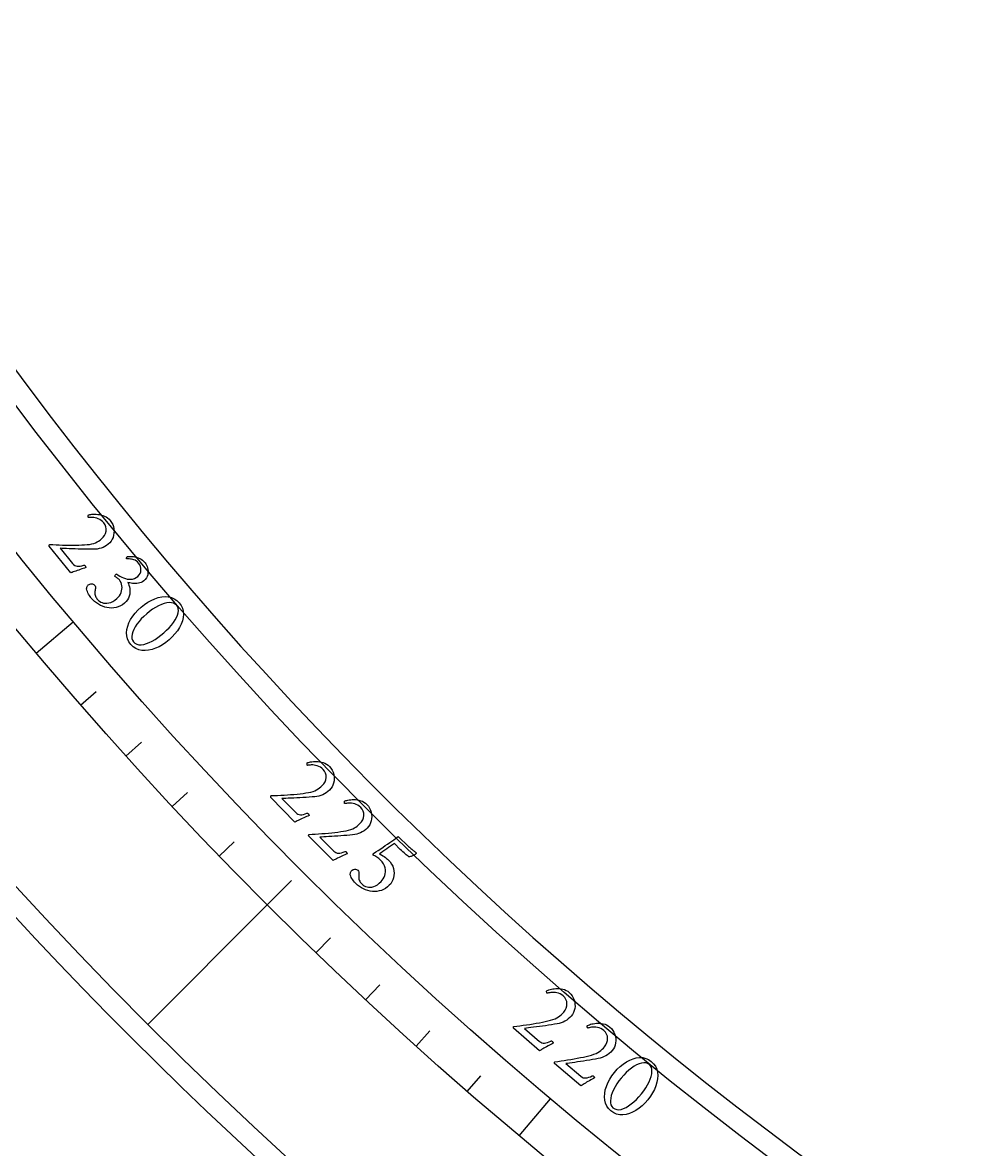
# Model space of a CAD drawing. Header units: millimetres. Extents: x -60 to 60, y -60 to 76.
# Drawn here: x -44.04 to -30.01, y -44.04 to -27.57 of the extents above; entities that cross this region are included whole.
import ezdxf

# ---------------------------------------------------------------- set-up
doc = ezdxf.new("R2010")
doc.units = ezdxf.units.MM
for name, color, linetype in [('CUT_INNER', 6, 'Continuous'), ('CUT_OUTER', 1, 'Continuous'), ('ENGRAVE', 7, 'Continuous'), ('ENGRAVE_FINE', 8, 'Continuous'), ('TEXT', 5, 'Continuous')]:
    doc.layers.add(name, color=color, linetype=linetype)

msp = doc.modelspace()

# ---------------------------------------------------------------- linework, layer by layer
at = {"layer": 'CUT_INNER'}
msp.add_arc((0.0002, -0.0002), 54.8999, 92.29679, 23.90649, dxfattribs=at)
at = {"layer": 'CUT_OUTER'}
msp.add_arc((0, -0.0001), 59.9999, 176.771323, 2.429054, dxfattribs=at)
at = {"layer": 'ENGRAVE'}
for points in [[(-43.8374, -36.7839), (-43.2959, -36.3295)], [(-40.4646, -40.4646), (-40.1076, -40.1076)], [(-40.4646, -40.4646), (-42.21, -42.21)], [(-36.7839, -43.8374), (-36.3295, -43.2959)]]:
    msp.add_lwpolyline(points, dxfattribs=at)
for radius in [59.694, 57.2256, 57.2256, 56.5187, 55.206]:
    msp.add_circle((0, 0), radius, dxfattribs=at)
at = {"layer": 'ENGRAVE_FINE'}
for points in [[(-43.1887, -37.5434), (-42.9601, -37.3446)], [(-42.5269, -38.2914), (-42.3018, -38.0887)], [(-41.8522, -39.0278), (-41.6306, -38.8212)], [(-41.1647, -39.7522), (-40.9467, -39.5418)], [(-39.7522, -41.1647), (-39.5418, -40.9467)], [(-39.0278, -41.8522), (-38.8212, -41.6306)], [(-38.2914, -42.5269), (-38.0887, -42.3018)], [(-37.5434, -43.1887), (-37.3446, -42.9601)]]:
    msp.add_lwpolyline(points, dxfattribs=at)
at = {"layer": 'TEXT'}
for points in [[(-43.1135, -35.536), (-43.1324, -35.5419), (-43.1524, -35.5484), (-43.1734, -35.5556), (-43.1955, -35.5633), (-43.2177, -35.5712), (-43.239, -35.5789), (-43.2595, -35.5863), (-43.279, -35.5935), (-43.2966, -35.6), (-43.311, -35.6054), (-43.3223, -35.6096), (-43.3304, -35.6126), (-43.648, -35.2227), (-43.6481, -35.2198), (-43.6479, -35.2166), (-43.6474, -35.2131), (-43.6466, -35.2091), (-43.6455, -35.2053), (-43.6443, -35.2022), (-43.6428, -35.1998), (-43.6412, -35.1981), (-43.5951, -35.2003), (-43.5483, -35.2024), (-43.5006, -35.2042), (-43.4522, -35.2058), (-43.4037, -35.207), (-43.3558, -35.2077), (-43.3085, -35.208), (-43.2618, -35.2077), (-43.2167, -35.2068), (-43.174, -35.2053), (-43.1338, -35.2031), (-43.096, -35.2002), (-43.0588, -35.1959), (-43.0257, -35.1897), (-42.9967, -35.1818), (-42.9718, -35.172), (-42.9492, -35.1606), (-42.9271, -35.1476), (-42.9057, -35.1331), (-42.8848, -35.117), (-42.8591, -35.0923), (-42.8392, -35.0652), (-42.8251, -35.0356), (-42.8169, -35.0035), (-42.8149, -34.9711), (-42.8198, -34.9403), (-42.8314, -34.9112), (-42.8497, -34.8837), (-42.8684, -34.8632), (-42.8884, -34.8461), (-42.9096, -34.8324), (-42.9321, -34.8222), (-42.9549, -34.8145), (-42.9768, -34.8088), (-42.9979, -34.805), (-43.0181, -34.8031), (-43.0365, -34.8024), (-43.0521, -34.8022), (-43.0649, -34.8026), (-43.0748, -34.8036), (-43.0771, -34.7997), (-43.0786, -34.7951), (-43.0792, -34.7896), (-43.0789, -34.7832), (-43.078, -34.7772), (-43.0769, -34.7724), (-43.0755, -34.769), (-43.0739, -34.767), (-43.0658, -34.7645), (-43.0548, -34.7621), (-43.0407, -34.7598), (-43.0236, -34.7575), (-43.0042, -34.7558), (-42.9834, -34.7554), (-42.961, -34.7562), (-42.9372, -34.7583), (-42.9127, -34.762), (-42.8883, -34.7675), (-42.8641, -34.7749), (-42.84, -34.7842), (-42.8167, -34.7959), (-42.7949, -34.8105), (-42.7747, -34.8282), (-42.7559, -34.8488), (-42.7363, -34.8762), (-42.7211, -34.9052), (-42.7102, -34.9357), (-42.7037, -34.9677), (-42.7012, -35.0002), (-42.7024, -35.032), (-42.7074, -35.0632), (-42.7162, -35.0937), (-42.7286, -35.1225), (-42.7443, -35.1487), (-42.7633, -35.1724), (-42.7856, -35.1935), (-42.8102, -35.2118), (-42.8357, -35.2275), (-42.8623, -35.2405), (-42.89, -35.2507), (-42.9185, -35.2585), (-42.9475, -35.2641), (-42.9771, -35.2675), (-43.0073, -35.2688), (-43.0481, -35.2689), (-43.0906, -35.2685), (-43.1347, -35.2677), (-43.1805, -35.2664), (-43.2265, -35.2648), (-43.271, -35.2632), (-43.3143, -35.2614), (-43.3561, -35.2596), (-43.3952, -35.2578), (-43.4301, -35.2562), (-43.461, -35.2548), (-43.4877, -35.2537), (-43.3057, -35.477), (-43.2913, -35.4918), (-43.2756, -35.503), (-43.2584, -35.5104), (-43.2398, -35.5142), (-43.2192, -35.5148), (-43.1962, -35.5127), (-43.1707, -35.508), (-43.1427, -35.5006), (-43.1383, -35.4997), (-43.134, -35.5006), (-43.1297, -35.5032), (-43.1254, -35.5075), (-43.1239, -35.5096), (-43.1223, -35.5126), (-43.1204, -35.5163), (-43.1183, -35.5208), (-43.1164, -35.5255), (-43.1149, -35.5296), (-43.114, -35.5331), (-43.1135, -35.536)], [(-42.2457, -35.4656), (-42.2347, -35.4808), (-42.2251, -35.4984), (-42.217, -35.5185), (-42.2103, -35.541), (-42.2059, -35.5649), (-42.2043, -35.5893), (-42.2056, -35.614), (-42.2098, -35.6392), (-42.2176, -35.6638), (-42.2296, -35.6869), (-42.2459, -35.7084), (-42.2664, -35.7283), (-42.2845, -35.7417), (-42.3037, -35.7524), (-42.3241, -35.7603), (-42.3456, -35.7654), (-42.3675, -35.7682), (-42.3891, -35.7694), (-42.4105, -35.7689), (-42.4316, -35.7667), (-42.4517, -35.7635), (-42.4702, -35.76), (-42.487, -35.7561), (-42.5021, -35.752), (-42.4919, -35.7708), (-42.4833, -35.792), (-42.4764, -35.8156), (-42.4711, -35.8415), (-42.4683, -35.8688), (-42.4685, -35.8965), (-42.472, -35.9246), (-42.4786, -35.9531), (-42.4892, -35.9811), (-42.5045, -36.0077), (-42.5245, -36.0328), (-42.5492, -36.0565), (-42.5781, -36.0783), (-42.6082, -36.096), (-42.6395, -36.1095), (-42.672, -36.1188), (-42.7052, -36.1243), (-42.7384, -36.1263), (-42.7716, -36.1249), (-42.8047, -36.1201), (-42.8374, -36.1121), (-42.8692, -36.1013), (-42.9001, -36.0877), (-42.9301, -36.0712), (-42.9587, -36.0522), (-42.9854, -36.0312), (-43.0102, -36.008), (-43.0331, -35.9828), (-43.0424, -35.971), (-43.052, -35.9571), (-43.0619, -35.9412), (-43.0722, -35.9233), (-43.0818, -35.9045), (-43.0899, -35.8856), (-43.0964, -35.8667), (-43.1013, -35.8479), (-43.1012, -35.8434), (-43.1004, -35.8374), (-43.0989, -35.8299), (-43.0968, -35.8209), (-43.0938, -35.8117), (-43.0897, -35.8034), (-43.0845, -35.7962), (-43.0782, -35.79), (-43.0661, -35.7814), (-43.0536, -35.7756), (-43.0408, -35.7725), (-43.0276, -35.7721), (-43.015, -35.7741), (-43.0038, -35.7781), (-42.9941, -35.7842), (-42.9858, -35.7923), (-42.9779, -35.804), (-42.9732, -35.8164), (-42.9717, -35.8293), (-42.9734, -35.8429), (-42.9765, -35.8567), (-42.979, -35.8701), (-42.981, -35.8831), (-42.9823, -35.8958), (-42.9827, -35.9103), (-42.9812, -35.9246), (-42.9778, -35.9387), (-42.9726, -35.9525), (-42.966, -35.9659), (-42.9588, -35.9785), (-42.9508, -35.9904), (-42.9421, -36.0016), (-42.9286, -36.0156), (-42.913, -36.0279), (-42.8953, -36.0386), (-42.8755, -36.0476), (-42.8537, -36.054), (-42.8303, -36.0569), (-42.8053, -36.0564), (-42.7785, -36.0524), (-42.7504, -36.044), (-42.7213, -36.0303), (-42.6912, -36.0115), (-42.66, -35.9874), (-42.6391, -35.9676), (-42.6217, -35.9463), (-42.6078, -35.9237), (-42.5974, -35.8997), (-42.5902, -35.875), (-42.586, -35.8503), (-42.5848, -35.8256), (-42.5867, -35.8009), (-42.5915, -35.7771), (-42.5992, -35.7549), (-42.61, -35.7343), (-42.6236, -35.7154), (-42.6316, -35.7066), (-42.6403, -35.6984), (-42.6498, -35.6906), (-42.6601, -35.6834), (-42.6701, -35.6768), (-42.6788, -35.6709), (-42.6861, -35.6657), (-42.6922, -35.6612), (-42.6899, -35.6542), (-42.6865, -35.6478), (-42.6819, -35.6418), (-42.6763, -35.6363), (-42.6724, -35.6334), (-42.669, -35.6312), (-42.6658, -35.6298), (-42.663, -35.6291), (-42.6391, -35.6461), (-42.6143, -35.6614), (-42.5887, -35.6751), (-42.5623, -35.6871), (-42.5356, -35.6967), (-42.509, -35.7032), (-42.4825, -35.7064), (-42.4561, -35.7066), (-42.4301, -35.7028), (-42.4047, -35.6943), (-42.38, -35.6812), (-42.3559, -35.6635), (-42.3363, -35.6438), (-42.3218, -35.6219), (-42.3123, -35.5977), (-42.3078, -35.5712), (-42.3085, -35.5442), (-42.3146, -35.5182), (-42.3262, -35.4931), (-42.3433, -35.469), (-42.3584, -35.453), (-42.3747, -35.4399), (-42.392, -35.4296), (-42.4105, -35.4221), (-42.4291, -35.4168), (-42.4467, -35.4129), (-42.4633, -35.4104), (-42.4789, -35.4094), (-42.4928, -35.4091), (-42.504, -35.4086), (-42.5126, -35.4079), (-42.5185, -35.4071), (-42.5199, -35.4044), (-42.5203, -35.4009), (-42.5196, -35.3966), (-42.518, -35.3914), (-42.5157, -35.3861), (-42.5129, -35.3814), (-42.5096, -35.3772), (-42.5059, -35.3736), (-42.4853, -35.3719), (-42.464, -35.3715), (-42.442, -35.3725), (-42.4191, -35.3748), (-42.3959, -35.3788), (-42.3728, -35.3846), (-42.3499, -35.3924), (-42.327, -35.4019), (-42.3049, -35.4138), (-42.2839, -35.4284), (-42.2642, -35.4456), (-42.2457, -35.4656)], [(-41.7507, -36.0492), (-41.722, -36.0886), (-41.7018, -36.1301), (-41.6902, -36.1738), (-41.6872, -36.2199), (-41.6917, -36.2672), (-41.703, -36.3148), (-41.721, -36.3627), (-41.7457, -36.4109), (-41.7761, -36.4584), (-41.8114, -36.5041), (-41.8515, -36.5481), (-41.8965, -36.5904), (-41.9445, -36.6292), (-41.9936, -36.6629), (-42.0439, -36.6915), (-42.0954, -36.7149), (-42.1469, -36.7325), (-42.1972, -36.7434), (-42.2464, -36.7478), (-42.2945, -36.7456), (-42.3402, -36.7359), (-42.3822, -36.7181), (-42.4207, -36.6921), (-42.4556, -36.6579), (-42.4836, -36.6194), (-42.5032, -36.5781), (-42.5145, -36.5341), (-42.5174, -36.4874), (-42.5129, -36.4392), (-42.5016, -36.3909), (-42.4837, -36.3424), (-42.4591, -36.2938), (-42.4286, -36.246), (-42.3932, -36.2002), (-42.3527, -36.1564), (-42.3074, -36.1146), (-42.2589, -36.0763), (-42.2095, -36.0431), (-42.1589, -36.0151), (-42.1073, -35.9921), (-42.0557, -35.975), (-42.0055, -35.9644), (-41.9565, -35.9605), (-41.9088, -35.9632), (-41.8636, -35.973), (-41.8222, -35.9906), (-41.7846, -36.016), (-41.7507, -36.0492)], [(-41.7863, -36.0896), (-41.8078, -36.07), (-41.8333, -36.0564), (-41.8626, -36.049), (-41.8958, -36.0476), (-41.9319, -36.0518), (-41.97, -36.0609), (-42.0101, -36.075), (-42.0522, -36.0939), (-42.0953, -36.1173), (-42.1384, -36.1447), (-42.1816, -36.1759), (-42.2248, -36.211), (-42.2657, -36.248), (-42.3029, -36.2858), (-42.3364, -36.3242), (-42.3662, -36.3635), (-42.3917, -36.4024), (-42.4121, -36.4398), (-42.4276, -36.4758), (-42.4381, -36.5104), (-42.443, -36.5425), (-42.4414, -36.5712), (-42.4335, -36.5966), (-42.4192, -36.6186), (-42.396, -36.6399), (-42.3691, -36.6544), (-42.3386, -36.662), (-42.3045, -36.6628), (-42.2677, -36.6576), (-42.229, -36.6471), (-42.1884, -36.6315), (-42.1459, -36.6106), (-42.1027, -36.5855), (-42.0597, -36.557), (-42.0169, -36.5251), (-41.9743, -36.4899), (-41.9333, -36.4523), (-41.8963, -36.4145), (-41.8634, -36.3765), (-41.8345, -36.3381), (-41.81, -36.3004), (-41.7905, -36.264), (-41.7759, -36.229), (-41.7663, -36.1954), (-41.7621, -36.1641), (-41.764, -36.136), (-41.7721, -36.1112), (-41.7863, -36.0896)], [(-39.8522, -39.1584), (-39.8706, -39.1659), (-39.8899, -39.1741), (-39.9103, -39.1831), (-39.9316, -39.1927), (-39.953, -39.2025), (-39.9736, -39.2121), (-39.9933, -39.2212), (-40.0122, -39.2301), (-40.0291, -39.2381), (-40.043, -39.2447), (-40.0538, -39.2499), (-40.0617, -39.2536), (-40.412, -38.8928), (-40.4124, -38.89), (-40.4124, -38.8868), (-40.4123, -38.8832), (-40.4118, -38.8792), (-40.4111, -38.8753), (-40.4101, -38.8721), (-40.4089, -38.8696), (-40.4074, -38.8677), (-40.3613, -38.866), (-40.3145, -38.8639), (-40.2669, -38.8615), (-40.2185, -38.8589), (-40.17, -38.8559), (-40.1222, -38.8525), (-40.0751, -38.8486), (-40.0286, -38.8442), (-39.9838, -38.8394), (-39.9414, -38.8342), (-39.9015, -38.8285), (-39.8641, -38.8223), (-39.8274, -38.8148), (-39.795, -38.8057), (-39.7668, -38.7953), (-39.7428, -38.7834), (-39.7213, -38.7701), (-39.7005, -38.7552), (-39.6804, -38.7389), (-39.6609, -38.721), (-39.6375, -38.6942), (-39.62, -38.6654), (-39.6086, -38.6347), (-39.6032, -38.6021), (-39.6041, -38.5696), (-39.6116, -38.5394), (-39.6257, -38.5113), (-39.6464, -38.4855), (-39.6668, -38.4668), (-39.6881, -38.4515), (-39.7105, -38.4397), (-39.7338, -38.4314), (-39.7571, -38.4258), (-39.7795, -38.422), (-39.8008, -38.42), (-39.8211, -38.4199), (-39.8395, -38.4208), (-39.8551, -38.422), (-39.8677, -38.4235), (-39.8776, -38.4254), (-39.8802, -38.4217), (-39.8821, -38.4172), (-39.8831, -38.4118), (-39.8834, -38.4055), (-39.883, -38.3993), (-39.8823, -38.3945), (-39.8813, -38.391), (-39.8799, -38.3888), (-39.872, -38.3857), (-39.8612, -38.3823), (-39.8474, -38.3787), (-39.8305, -38.3749), (-39.8114, -38.3716), (-39.7907, -38.3694), (-39.7683, -38.3683), (-39.7444, -38.3683), (-39.7197, -38.3698), (-39.6949, -38.3732), (-39.6701, -38.3784), (-39.6453, -38.3856), (-39.6211, -38.3952), (-39.5982, -38.4079), (-39.5764, -38.4237), (-39.5559, -38.4426), (-39.5341, -38.4682), (-39.5164, -38.4957), (-39.5029, -38.5252), (-39.4935, -38.5565), (-39.4882, -38.5887), (-39.4867, -38.6205), (-39.489, -38.652), (-39.4951, -38.6831), (-39.5049, -38.7129), (-39.5182, -38.7404), (-39.5351, -38.7656), (-39.5555, -38.7885), (-39.5783, -38.809), (-39.6024, -38.8268), (-39.6278, -38.8421), (-39.6545, -38.8547), (-39.6822, -38.8649), (-39.7106, -38.873), (-39.7398, -38.879), (-39.7698, -38.8829), (-39.8104, -38.8866), (-39.8527, -38.8899), (-39.8968, -38.8929), (-39.9425, -38.8956), (-39.9884, -38.8981), (-40.033, -38.9003), (-40.0762, -38.9023), (-40.118, -38.9041), (-40.1571, -38.9057), (-40.1921, -38.9072), (-40.2229, -38.9085), (-40.2497, -38.9097), (-40.0489, -39.1164), (-40.0333, -39.1299), (-40.0166, -39.1396), (-39.9988, -39.1455), (-39.98, -39.1476), (-39.9595, -39.1464), (-39.9367, -39.1424), (-39.9117, -39.1354), (-39.8844, -39.1256), (-39.8802, -39.1244), (-39.8758, -39.1249), (-39.8713, -39.1271), (-39.8667, -39.131), (-39.865, -39.133), (-39.863, -39.1358), (-39.8608, -39.1393), (-39.8584, -39.1437), (-39.8561, -39.1482), (-39.8543, -39.1521), (-39.853, -39.1555), (-39.8522, -39.1584)], [(-39.2956, -39.7169), (-39.3139, -39.7247), (-39.3331, -39.7332), (-39.3533, -39.7424), (-39.3745, -39.7524), (-39.3958, -39.7625), (-39.4162, -39.7723), (-39.4358, -39.7818), (-39.4545, -39.7909), (-39.4713, -39.7991), (-39.4851, -39.8059), (-39.4959, -39.8112), (-39.5037, -39.8151), (-39.8591, -39.4593), (-39.8595, -39.4565), (-39.8596, -39.4532), (-39.8595, -39.4496), (-39.8591, -39.4456), (-39.8584, -39.4418), (-39.8575, -39.4386), (-39.8563, -39.436), (-39.8548, -39.4341), (-39.8088, -39.4317), (-39.762, -39.429), (-39.7144, -39.426), (-39.666, -39.4226), (-39.6176, -39.419), (-39.5699, -39.4148), (-39.5228, -39.4103), (-39.4764, -39.4053), (-39.4316, -39.3999), (-39.3893, -39.394), (-39.3495, -39.3878), (-39.3122, -39.3811), (-39.2756, -39.373), (-39.2433, -39.3635), (-39.2153, -39.3527), (-39.1915, -39.3404), (-39.1702, -39.3268), (-39.1496, -39.3117), (-39.1297, -39.295), (-39.1105, -39.2769), (-39.0874, -39.2497), (-39.0704, -39.2207), (-39.0594, -39.1899), (-39.0545, -39.1572), (-39.0558, -39.1247), (-39.0637, -39.0946), (-39.0782, -39.0667), (-39.0993, -39.0412), (-39.1199, -39.0227), (-39.1415, -39.0078), (-39.164, -38.9963), (-39.1875, -38.9884), (-39.2109, -38.9831), (-39.2333, -38.9796), (-39.2546, -38.9779), (-39.2749, -38.9781), (-39.2933, -38.9792), (-39.3088, -38.9807), (-39.3215, -38.9824), (-39.3313, -38.9843), (-39.334, -38.9807), (-39.3359, -38.9762), (-39.337, -38.9708), (-39.3374, -38.9645), (-39.3371, -38.9584), (-39.3365, -38.9536), (-39.3355, -38.95), (-39.3341, -38.9478), (-39.3263, -38.9446), (-39.3155, -38.9411), (-39.3018, -38.9373), (-39.285, -38.9333), (-39.2659, -38.9296), (-39.2452, -38.9271), (-39.2229, -38.9257), (-39.1989, -38.9254), (-39.1742, -38.9265), (-39.1494, -38.9296), (-39.1245, -38.9345), (-39.0996, -38.9412), (-39.0753, -38.9505), (-39.0522, -38.9629), (-39.0302, -38.9784), (-39.0095, -38.997), (-38.9872, -39.0223), (-38.9691, -39.0496), (-38.9552, -39.0788), (-38.9454, -39.1101), (-38.9397, -39.1421), (-38.9377, -39.1739), (-38.9395, -39.2054), (-38.9452, -39.2366), (-38.9546, -39.2666), (-38.9675, -39.2943), (-38.984, -39.3197), (-39.0041, -39.3429), (-39.0267, -39.3637), (-39.0505, -39.3819), (-39.0757, -39.3975), (-39.1022, -39.4104), (-39.1297, -39.4211), (-39.158, -39.4296), (-39.1871, -39.436), (-39.2171, -39.4403), (-39.2576, -39.4446), (-39.2999, -39.4485), (-39.3439, -39.4521), (-39.3896, -39.4555), (-39.4355, -39.4586), (-39.48, -39.4614), (-39.5232, -39.464), (-39.565, -39.4664), (-39.604, -39.4686), (-39.639, -39.4706), (-39.6698, -39.4723), (-39.6965, -39.4739), (-39.4928, -39.6777), (-39.4771, -39.691), (-39.4602, -39.7004), (-39.4424, -39.7061), (-39.4235, -39.708), (-39.403, -39.7065), (-39.3803, -39.7021), (-39.3554, -39.6948), (-39.3283, -39.6846), (-39.324, -39.6833), (-39.3196, -39.6838), (-39.3151, -39.6859), (-39.3104, -39.6898), (-39.3087, -39.6917), (-39.3067, -39.6945), (-39.3045, -39.698), (-39.302, -39.7023), (-39.2996, -39.7067), (-39.2977, -39.7107), (-39.2964, -39.7141), (-39.2956, -39.7169)], [(-38.6976, -39.8057), (-38.6698, -39.836), (-38.6477, -39.8676), (-38.6311, -39.9004), (-38.6203, -39.9343), (-38.6143, -39.9686), (-38.6124, -40.0024), (-38.6148, -40.0355), (-38.6213, -40.0681), (-38.6315, -40.0992), (-38.645, -40.1278), (-38.6617, -40.154), (-38.6816, -40.1776), (-38.7081, -40.2023), (-38.7362, -40.2229), (-38.766, -40.2395), (-38.7975, -40.252), (-38.8299, -40.2608), (-38.8627, -40.2662), (-38.8959, -40.2682), (-38.9293, -40.2667), (-38.9627, -40.2621), (-38.9954, -40.2546), (-39.0275, -40.2441), (-39.059, -40.2308), (-39.0894, -40.2148), (-39.1181, -40.1966), (-39.1451, -40.1761), (-39.1705, -40.1533), (-39.1809, -40.1424), (-39.1918, -40.1296), (-39.2033, -40.1148), (-39.2154, -40.0981), (-39.2269, -40.0803), (-39.2368, -40.0623), (-39.2452, -40.0442), (-39.252, -40.026), (-39.2523, -40.0215), (-39.2521, -40.0155), (-39.2514, -40.0079), (-39.2502, -39.9987), (-39.2481, -39.9891), (-39.2449, -39.9805), (-39.2404, -39.9728), (-39.2348, -39.966), (-39.2236, -39.9563), (-39.2118, -39.9492), (-39.1994, -39.9448), (-39.1863, -39.9431), (-39.1736, -39.9438), (-39.162, -39.9467), (-39.1517, -39.9517), (-39.1426, -39.959), (-39.1336, -39.9698), (-39.1277, -39.9816), (-39.1249, -39.9944), (-39.1253, -40.0081), (-39.1269, -40.0221), (-39.1281, -40.0356), (-39.1287, -40.0488), (-39.1288, -40.0616), (-39.1277, -40.0761), (-39.1247, -40.0901), (-39.1199, -40.1038), (-39.1133, -40.117), (-39.1054, -40.1297), (-39.0969, -40.1415), (-39.0878, -40.1525), (-39.078, -40.1628), (-39.0632, -40.1753), (-39.0464, -40.186), (-39.0277, -40.1948), (-39.0071, -40.2018), (-38.9848, -40.206), (-38.9612, -40.2065), (-38.9363, -40.2034), (-38.9101, -40.1967), (-38.883, -40.1855), (-38.8555, -40.169), (-38.8274, -40.1472), (-38.7988, -40.12), (-38.7837, -40.1024), (-38.7704, -40.0824), (-38.7588, -40.0601), (-38.7489, -40.0355), (-38.7417, -40.0091), (-38.7383, -39.9818), (-38.7386, -39.9534), (-38.7427, -39.924), (-38.7516, -39.8941), (-38.7665, -39.8644), (-38.7876, -39.8348), (-38.8146, -39.8054), (-38.8241, -39.7968), (-38.8356, -39.7873), (-38.8491, -39.777), (-38.8647, -39.7659), (-38.8804, -39.7554), (-38.8942, -39.7471), (-38.9064, -39.7408), (-38.9167, -39.7367), (-38.9179, -39.7349), (-38.9185, -39.7326), (-38.9185, -39.7297), (-38.9178, -39.7263), (-38.9166, -39.7228), (-38.915, -39.7195), (-38.913, -39.7165), (-38.9106, -39.7137), (-38.8763, -39.6903), (-38.842, -39.6669), (-38.8078, -39.6434), (-38.7735, -39.62), (-38.7398, -39.5969), (-38.7073, -39.5747), (-38.676, -39.5532), (-38.6459, -39.5325), (-38.6177, -39.5131), (-38.5924, -39.4955), (-38.57, -39.4795), (-38.5505, -39.4653), (-38.3994, -39.6123), (-38.3887, -39.6224), (-38.3776, -39.6324), (-38.3661, -39.6422), (-38.3543, -39.6519), (-38.3426, -39.6611), (-38.3318, -39.6692), (-38.3219, -39.6765), (-38.3128, -39.6827), (-38.3052, -39.6878), (-38.2998, -39.6914), (-38.2966, -39.6936), (-38.2955, -39.6943), (-38.2944, -39.6983), (-38.2934, -39.7019), (-38.2925, -39.7052), (-38.2917, -39.7082), (-38.2912, -39.711), (-38.2915, -39.7136), (-38.2924, -39.716), (-38.2941, -39.7182), (-38.2965, -39.7202), (-38.3006, -39.723), (-38.3063, -39.7267), (-38.3138, -39.7312), (-38.3224, -39.736), (-38.3317, -39.7408), (-38.3418, -39.7456), (-38.3526, -39.7503), (-38.3636, -39.7546), (-38.3745, -39.758), (-38.3852, -39.7605), (-38.3957, -39.7622), (-38.4078, -39.7526), (-38.4209, -39.7419), (-38.4351, -39.7302), (-38.4504, -39.7175), (-38.4667, -39.7036), (-38.484, -39.688), (-38.5025, -39.6709), (-38.5219, -39.6523), (-38.6081, -39.5684), (-38.6356, -39.5872), (-38.6633, -39.6063), (-38.6911, -39.6257), (-38.7191, -39.6453), (-38.7468, -39.6647), (-38.774, -39.6834), (-38.8008, -39.7015), (-38.827, -39.7189), (-38.8116, -39.7259), (-38.795, -39.7349), (-38.777, -39.7458), (-38.7577, -39.7586), (-38.7389, -39.7719), (-38.7227, -39.7842), (-38.7089, -39.7954), (-38.6976, -39.8057)], [(-36.2877, -42.4827), (-36.3053, -42.4918), (-36.3239, -42.5017), (-36.3434, -42.5124), (-36.3638, -42.5238), (-36.3843, -42.5355), (-36.4039, -42.5468), (-36.4228, -42.5576), (-36.4408, -42.5681), (-36.4569, -42.5775), (-36.4702, -42.5853), (-36.4806, -42.5914), (-36.488, -42.5959), (-36.8685, -42.267), (-36.8691, -42.2642), (-36.8695, -42.261), (-36.8696, -42.2574), (-36.8695, -42.2534), (-36.8691, -42.2494), (-36.8684, -42.2462), (-36.8674, -42.2436), (-36.8661, -42.2416), (-36.8203, -42.2358), (-36.7739, -42.2296), (-36.7266, -42.2232), (-36.6786, -42.2163), (-36.6306, -42.2091), (-36.5833, -42.2015), (-36.5367, -42.1935), (-36.4908, -42.1851), (-36.4465, -42.1765), (-36.4048, -42.1675), (-36.3655, -42.1584), (-36.3288, -42.149), (-36.2929, -42.1382), (-36.2614, -42.1264), (-36.2342, -42.1136), (-36.2114, -42.0996), (-36.1911, -42.0845), (-36.1717, -42.0679), (-36.1531, -42.0498), (-36.1353, -42.0303), (-36.1142, -42.0016), (-36.0994, -41.9714), (-36.0906, -41.9398), (-36.0881, -41.9068), (-36.0918, -41.8746), (-36.1019, -41.8451), (-36.1184, -41.8184), (-36.1413, -41.7945), (-36.1632, -41.7776), (-36.1858, -41.7642), (-36.2091, -41.7544), (-36.2331, -41.7482), (-36.2568, -41.7447), (-36.2794, -41.7428), (-36.3008, -41.7427), (-36.3211, -41.7443), (-36.3393, -41.7469), (-36.3547, -41.7494), (-36.3672, -41.752), (-36.3768, -41.7547), (-36.3798, -41.7513), (-36.382, -41.747), (-36.3836, -41.7417), (-36.3844, -41.7354), (-36.3845, -41.7292), (-36.3843, -41.7244), (-36.3835, -41.7208), (-36.3823, -41.7185), (-36.3748, -41.7147), (-36.3643, -41.7104), (-36.3508, -41.7056), (-36.3344, -41.7004), (-36.3156, -41.6954), (-36.2951, -41.6913), (-36.273, -41.6883), (-36.2491, -41.6862), (-36.2244, -41.6856), (-36.1994, -41.6868), (-36.1743, -41.6899), (-36.1489, -41.6948), (-36.124, -41.7023), (-36.1, -41.7129), (-36.077, -41.7268), (-36.0549, -41.7438), (-36.0309, -41.7675), (-36.0109, -41.7933), (-35.9949, -41.8215), (-35.9828, -41.8519), (-35.9747, -41.8835), (-35.9704, -41.915), (-35.97, -41.9466), (-35.9733, -41.9781), (-35.9805, -42.0087), (-35.9914, -42.0372), (-36.006, -42.0638), (-36.0243, -42.0884), (-36.0453, -42.1108), (-36.0678, -42.1307), (-36.0917, -42.1481), (-36.1172, -42.1629), (-36.1439, -42.1755), (-36.1715, -42.1861), (-36.2001, -42.1946), (-36.2296, -42.2011), (-36.2697, -42.2083), (-36.3116, -42.2153), (-36.3552, -42.2222), (-36.4005, -42.2289), (-36.4461, -42.2353), (-36.4903, -42.2414), (-36.5331, -42.2472), (-36.5747, -42.2526), (-36.6135, -42.2576), (-36.6482, -42.2621), (-36.6788, -42.2661), (-36.7053, -42.2696), (-36.4873, -42.458), (-36.4706, -42.4701), (-36.4531, -42.4783), (-36.4349, -42.4827), (-36.4159, -42.4831), (-36.3956, -42.4802), (-36.3732, -42.4741), (-36.3489, -42.465), (-36.3226, -42.4529), (-36.3185, -42.4513), (-36.3141, -42.4514), (-36.3094, -42.4532), (-36.3045, -42.4567), (-36.3026, -42.4586), (-36.3004, -42.4611), (-36.2979, -42.4645), (-36.2951, -42.4686), (-36.2924, -42.4729), (-36.2903, -42.4766), (-36.2887, -42.4799), (-36.2877, -42.4827)], [(-35.6845, -42.9906), (-35.702, -43), (-35.7205, -43.0101), (-35.7398, -43.0211), (-35.76, -43.0328), (-35.7803, -43.0448), (-35.7998, -43.0563), (-35.8185, -43.0674), (-35.8364, -43.0782), (-35.8524, -43.0878), (-35.8655, -43.0958), (-35.8758, -43.102), (-35.8832, -43.1066), (-36.2683, -42.7831), (-36.2689, -42.7803), (-36.2694, -42.7771), (-36.2695, -42.7735), (-36.2695, -42.7695), (-36.2691, -42.7656), (-36.2685, -42.7623), (-36.2675, -42.7597), (-36.2663, -42.7576), (-36.2206, -42.7512), (-36.1742, -42.7444), (-36.1271, -42.7373), (-36.0792, -42.7298), (-36.0313, -42.7219), (-35.9841, -42.7136), (-35.9376, -42.705), (-35.8918, -42.6959), (-35.8477, -42.6866), (-35.806, -42.6771), (-35.7669, -42.6674), (-35.7303, -42.6575), (-35.6946, -42.6463), (-35.6632, -42.634), (-35.6362, -42.6207), (-35.6136, -42.6065), (-35.5936, -42.5911), (-35.5744, -42.5742), (-35.556, -42.5559), (-35.5385, -42.5361), (-35.5179, -42.5071), (-35.5034, -42.4767), (-35.4952, -42.445), (-35.4931, -42.412), (-35.4972, -42.3798), (-35.5078, -42.3504), (-35.5246, -42.324), (-35.5478, -42.3004), (-35.57, -42.2838), (-35.5928, -42.2708), (-35.6162, -42.2613), (-35.6403, -42.2554), (-35.6641, -42.2522), (-35.6867, -42.2507), (-35.7081, -42.2509), (-35.7283, -42.2528), (-35.7465, -42.2556), (-35.7619, -42.2583), (-35.7743, -42.2611), (-35.7839, -42.2639), (-35.7869, -42.2606), (-35.7892, -42.2563), (-35.7908, -42.251), (-35.7917, -42.2447), (-35.792, -42.2386), (-35.7918, -42.2337), (-35.7911, -42.2301), (-35.7899, -42.2278), (-35.7824, -42.2239), (-35.772, -42.2195), (-35.7586, -42.2145), (-35.7422, -42.209), (-35.7235, -42.2037), (-35.7031, -42.1994), (-35.681, -42.1961), (-35.6572, -42.1937), (-35.6324, -42.1927), (-35.6075, -42.1935), (-35.5823, -42.1962), (-35.5569, -42.2008), (-35.5318, -42.2079), (-35.5077, -42.2183), (-35.4845, -42.2318), (-35.4622, -42.2485), (-35.4378, -42.2718), (-35.4175, -42.2974), (-35.401, -42.3253), (-35.3886, -42.3556), (-35.38, -42.387), (-35.3753, -42.4185), (-35.3744, -42.45), (-35.3773, -42.4816), (-35.384, -42.5123), (-35.3945, -42.541), (-35.4088, -42.5678), (-35.4268, -42.5927), (-35.4474, -42.6153), (-35.4696, -42.6355), (-35.4933, -42.6532), (-35.5185, -42.6685), (-35.545, -42.6814), (-35.5725, -42.6924), (-35.601, -42.7013), (-35.6304, -42.7082), (-35.6704, -42.716), (-35.7122, -42.7236), (-35.7557, -42.7311), (-35.8009, -42.7384), (-35.8464, -42.7454), (-35.8905, -42.7522), (-35.9333, -42.7585), (-35.9747, -42.7646), (-36.0134, -42.7701), (-36.0481, -42.7751), (-36.0786, -42.7796), (-36.1051, -42.7835), (-35.8844, -42.9687), (-35.8675, -42.9806), (-35.85, -42.9885), (-35.8317, -42.9926), (-35.8127, -42.9928), (-35.7924, -42.9896), (-35.7702, -42.9832), (-35.746, -42.9738), (-35.7199, -42.9613), (-35.7157, -42.9597), (-35.7113, -42.9597), (-35.7066, -42.9615), (-35.7016, -42.9649), (-35.6998, -42.9667), (-35.6976, -42.9692), (-35.695, -42.9725), (-35.6921, -42.9766), (-35.6894, -42.9808), (-35.6872, -42.9846), (-35.6856, -42.9878), (-35.6845, -42.9906)], [(-34.8565, -42.7515), (-34.8214, -42.7852), (-34.7944, -42.8226), (-34.7753, -42.8637), (-34.7643, -42.9085), (-34.7606, -42.9559), (-34.7634, -43.0047), (-34.7728, -43.055), (-34.7888, -43.1068), (-34.8105, -43.1588), (-34.8373, -43.21), (-34.8692, -43.2603), (-34.9062, -43.3098), (-34.9467, -43.3563), (-34.9892, -43.3981), (-35.0338, -43.4349), (-35.0804, -43.4669), (-35.1281, -43.4932), (-35.1757, -43.5127), (-35.2234, -43.5255), (-35.2711, -43.5317), (-35.3178, -43.5301), (-35.3623, -43.5199), (-35.4048, -43.5009), (-35.4451, -43.4733), (-35.4793, -43.4402), (-35.5057, -43.403), (-35.5245, -43.3616), (-35.5355, -43.3161), (-35.5394, -43.2679), (-35.5367, -43.2184), (-35.5275, -43.1675), (-35.5117, -43.1153), (-35.49, -43.063), (-35.463, -43.0118), (-35.4308, -42.9616), (-35.3934, -42.9125), (-35.3524, -42.8664), (-35.3094, -42.8251), (-35.2645, -42.7887), (-35.2176, -42.7571), (-35.1698, -42.7313), (-35.1222, -42.7122), (-35.0746, -42.6998), (-35.0272, -42.6942), (-34.981, -42.696), (-34.9372, -42.7062), (-34.8957, -42.7247), (-34.8565, -42.7515)], [(-34.8845, -42.7974), (-34.9092, -42.7818), (-34.9366, -42.7729), (-34.9668, -42.7707), (-34.9997, -42.7751), (-35.0345, -42.7855), (-35.0705, -42.8011), (-35.1075, -42.8219), (-35.1457, -42.8479), (-35.184, -42.8784), (-35.2218, -42.9128), (-35.2589, -42.951), (-35.2954, -42.9932), (-35.3292, -43.0367), (-35.3593, -43.0803), (-35.3856, -43.124), (-35.4081, -43.1678), (-35.4264, -43.2106), (-35.4401, -43.251), (-35.4491, -43.2891), (-35.4535, -43.325), (-35.4526, -43.3575), (-35.4461, -43.3855), (-35.4339, -43.4091), (-35.416, -43.4283), (-35.3894, -43.4452), (-35.3605, -43.4548), (-35.3291, -43.4571), (-35.2954, -43.4519), (-35.26, -43.4404), (-35.2237, -43.4234), (-35.1865, -43.4009), (-35.1483, -43.373), (-35.11, -43.3407), (-35.0726, -43.3052), (-35.036, -43.2664), (-35.0002, -43.2243), (-34.9664, -43.1802), (-34.9365, -43.1365), (-34.9107, -43.0933), (-34.8889, -43.0506), (-34.8714, -43.0091), (-34.8585, -42.9699), (-34.8502, -42.9329), (-34.8465, -42.8981), (-34.8478, -42.8665), (-34.8546, -42.8393), (-34.8668, -42.8162), (-34.8845, -42.7974)]]:
    msp.add_lwpolyline(points, close=True, dxfattribs=at)

doc.saveas('drawing.dxf')
